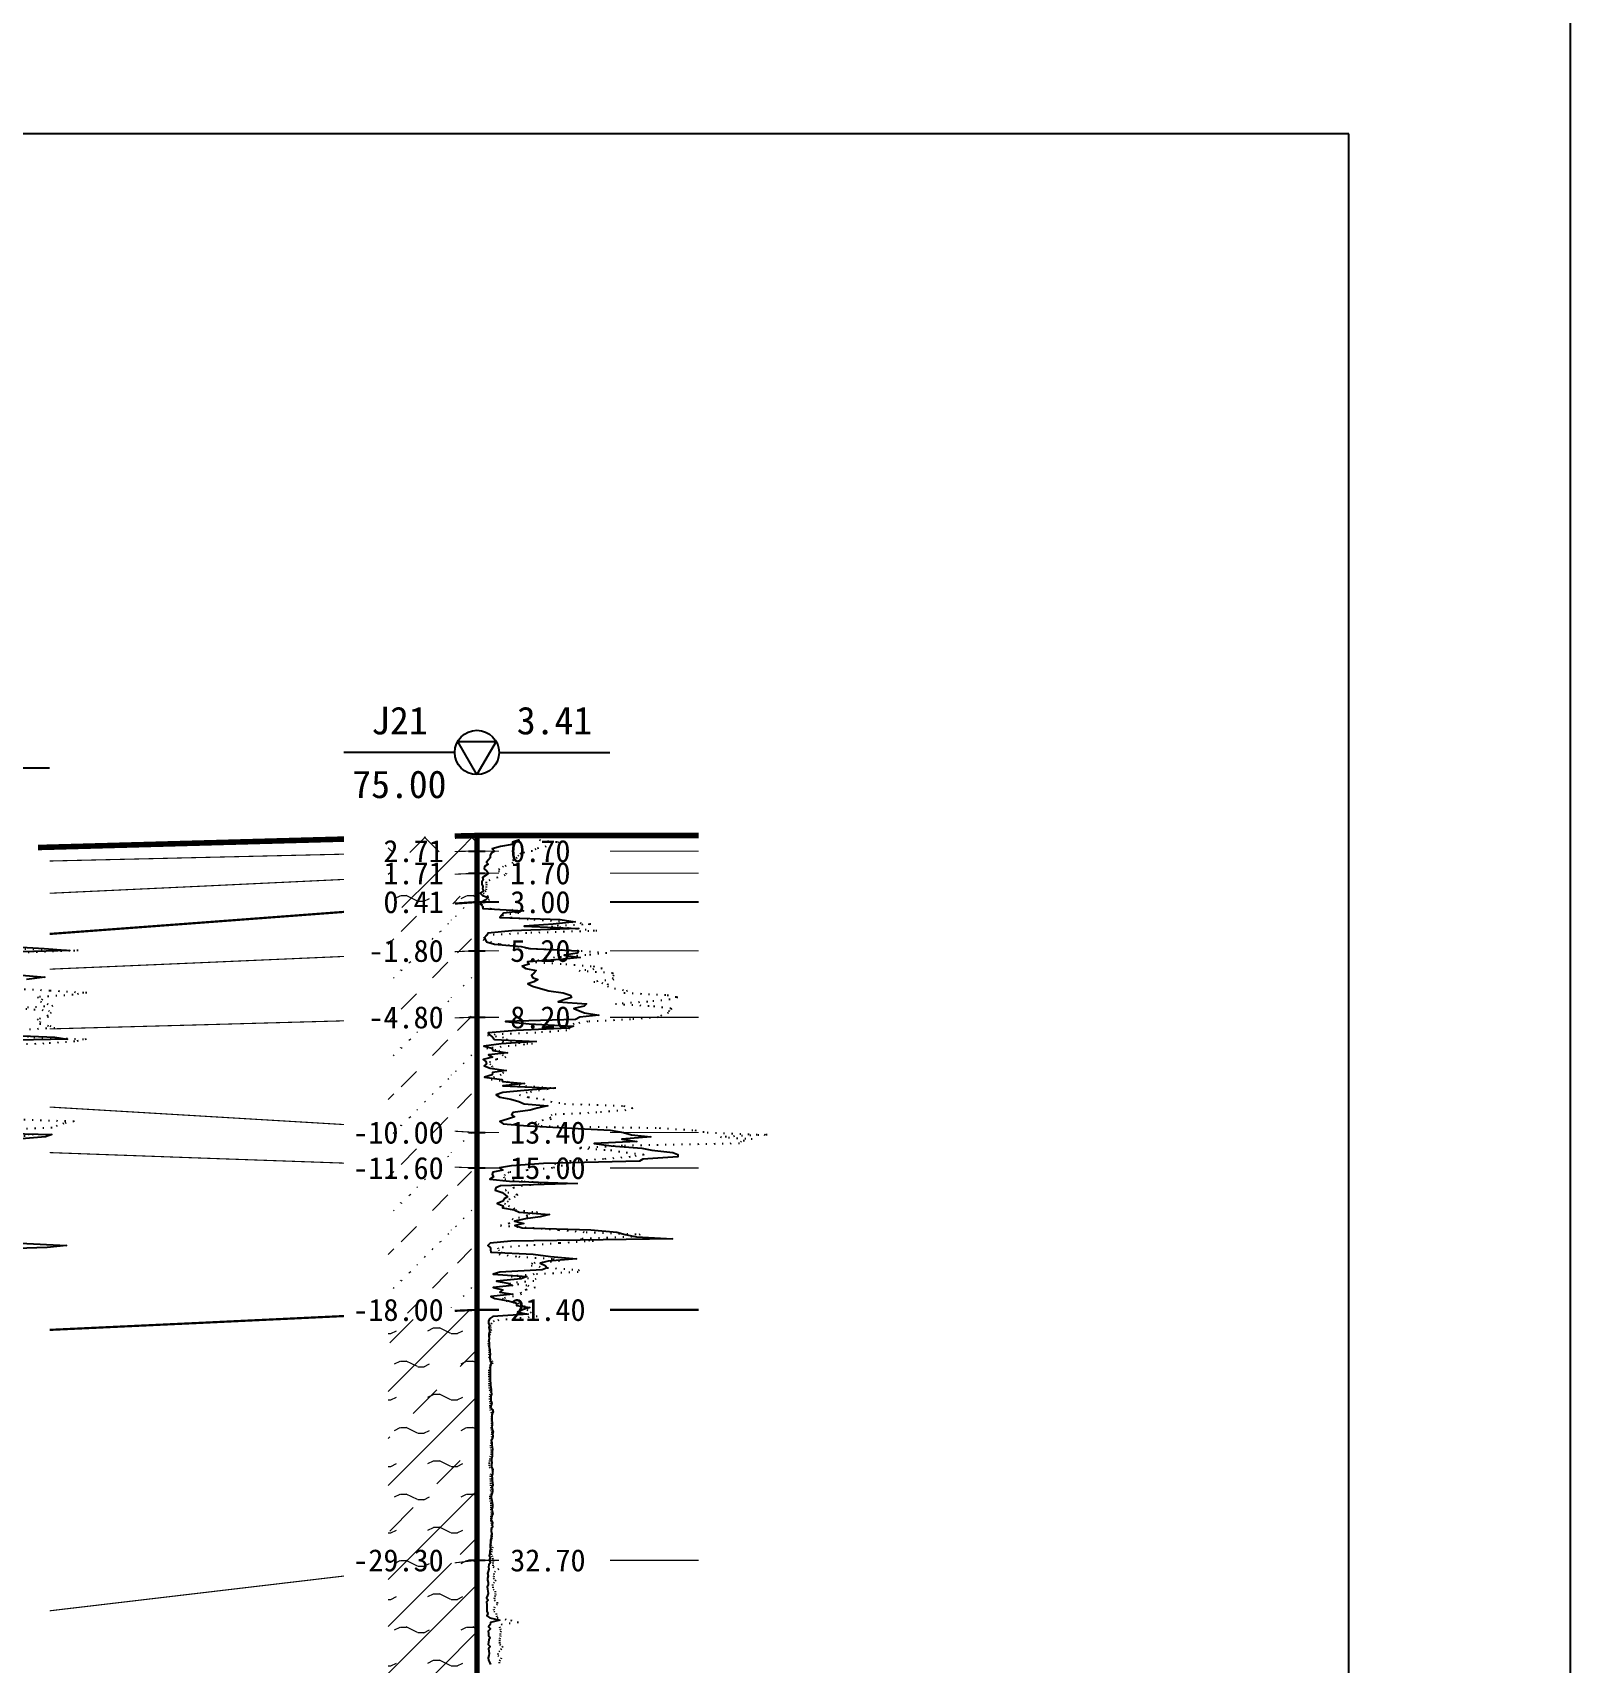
# Model space of a CAD drawing. Extents: x -37 to 3540, y -1485 to 297.
# Drawn here: x 2879.2 to 3018, y -1044 to -896.9 of the extents above; entities that cross this region are included whole.
import ezdxf
from ezdxf.enums import TextEntityAlignment as Align

# ---------------------------------------------------------------- set-up
doc = ezdxf.new("R2010")
doc.units = 0
doc.linetypes.add('DOT', pattern=[6.35, 0, -6.35])
doc.layers.get('0').update_dxf_attribs({"linetype": 'CONTINUOUS'})
for name, color, linetype in [('CURVE', 200, 'CONTINUOUS'), ('FRAME', 7, 'CONTINUOUS'), ('HOLE', 41, 'CONTINUOUS'), ('STRATUM', 241, 'CONTINUOUS')]:
    doc.layers.add(name, color=color, linetype=linetype)
doc.layers.add('HATCH', color=7, linetype='CONTINUOUS', lineweight=13)
doc.styles.add('ST', font='')
doc.styles.get('ST').set_extended_font_data('SimSun')
pattern_1 = [(45, (2352.4367, -1188), (-4.24264, 4.24264), [10, 0]), (45, (2353.4977, -1191.182), (-2.12132, 6.36396), [3, -3]), (26.565, (2353.5108, -1188.2536), (5.999823, 5.999812), [0.567, -12.849]), (0, (2352.944, -1188.2536), (0, 6), [0.567, -5.433]), (26.565, (2350.8554, -1188), (5.999823, 5.999812), [0.567, -12.849]), (0, (2351.3625, -1187.7464), (0, 6), [0.567, -5.433]), (153.435, (2352.9438, -1188.2536), (-5.999818, -5e-06), [1.134, -12.2826]), (26.565, (2356.5108, -1185.2536), (5.999823, 5.999812), [0.567, -12.849]), (0, (2355.944, -1185.2536), (0, 6), [0.567, -5.433]), (26.565, (2353.8554, -1185), (5.999823, 5.999812), [0.567, -12.849]), (0, (2354.3625, -1184.7464), (0, 6), [0.567, -5.433]), (153.435, (2355.9438, -1185.2536), (-5.999818, -5e-06), [1.134, -12.2826])]
pattern_2 = [(45, (2352.4367, -1188), (-7e-07, 6.999982), [1.971956, -7.927535]), (45, (2355.2495, -1185.171), (-7e-07, 6.999982), [1.99367, -7.90583]), (45, (2357.504, -1182.918), (-7e-07, 6.999982), [1.81361, -8.08588]), (26.56505, (2352.4367, -1184.5), (7, 7), [0.0965, -15.555976]), (36.8699, (2353.1367, -1183.8), (6.9999998, 7.0000002), [0.19775, -34.80225]), (315, (2355.9367, -1181.024), (6.999982, 1e-06), [0.03305, -9.86644]), (26.56505, (2355.9367, -1188), (7, 7), [0.14475, -15.50773]), (26.56505, (2356.6367, -1187.3), (7, 7), [0.10528, -15.547196]), (90, (2356.987, -1186.95), (-7, -5e-07), [0.02877, -6.97123]), (26.56505, (2357.3367, -1186.6), (7, 7), [0.09101, -31.21394]), (36.8699, (2358.0367, -1185.9), (6.9999998, 7.0000002), [0.11069, -34.88931]), (45, (2358.7367, -1185.2), (-2e-07, 6.999982), [0.10911, -9.79038]), (315, (2359.351, -1184.452), (6.999982, 1e-06), [0.03305, -9.86644]), (36.8699, (2353.8367, -1183.1), (7, 7), [0.10224, -34.89776]), (53.1301, (2354.5367, -1182.4), (13.9999998, 21), [0.134384, -34.865616]), (53.1301, (2355.2367, -1181.7), (13.9999998, 21), [0.126246, -34.873754])]

# ---------------------------------------------------------------- blocks, each defined once
blk = doc.blocks.new('H_cpt_hole')
for p, q in [((-1.73, 1), (1.73, 1)), ((0, -2), (-1.73, 1)), ((1.73, 1), (0, -2))]:
    blk.add_line(p, q)
blk.add_circle((0, 0), 2)

msp = doc.modelspace()

# ---------------------------------------------------------------- hatches: boundary and pattern name
at = {"layer": 'HATCH'}
h = msp.add_hatch(dxfattribs=at)
h.set_pattern_fill('STT', color=50, style=0)
h.set_pattern_definition([(45, (2352.4367, -1188), (-2.12132, 2.12132), [10, 0]), (135, (2352.4367, -1188), (-2.12132, -2.12132), [10, 0])])
h.paths.add_polyline_path([(2919.28, -969.32), (2911.28, -969.53), (2911.28, -970.9), (2919.28, -970.72)])
h.paths.add_polyline_path([(2910.08, -972.2), (2916.77, -972.2), (2916.77, -969.28), (2910.08, -969.28)], flags=9)
h = msp.add_hatch(dxfattribs=at)
h.set_pattern_fill('FZNT', color=32, style=0)
h.set_pattern_definition([(45, (2352.4367, -1188), (-4.24264, 4.24264), [10, 0]), (45, (2353.4977, -1191.182), (-2.12132, 6.36396), [3, -3])])
h.paths.add_polyline_path([(2919.28, -970.72), (2911.28, -970.9), (2911.28, -973.09), (2919.28, -972.72)])
h.paths.add_polyline_path([(2910.08, -974.2), (2916.77, -974.2), (2916.77, -971.28), (2910.08, -971.28)], flags=9)
h.paths.add_polyline_path([(2910.08, -972.2), (2916.77, -972.2), (2916.77, -969.28), (2910.08, -969.28)], flags=9)
h = msp.add_hatch(dxfattribs=at)
h.set_pattern_fill('YNFNT', color=251, style=0)
h.set_pattern_definition(pattern_1)
h.paths.add_polyline_path([(2919.28, -972.72), (2911.28, -973.09), (2911.28, -975.91), (2919.28, -975.32)])
h.paths.add_polyline_path([(2910.07, -976.8), (2916.77, -976.8), (2916.77, -973.87), (2910.07, -973.87)], flags=9)
h.paths.add_polyline_path([(2910.08, -974.2), (2916.77, -974.2), (2916.77, -971.28), (2910.08, -971.28)], flags=9)
h = msp.add_hatch(dxfattribs=at)
h.set_pattern_fill('SZFT', color=52, style=0)
h.set_pattern_definition(pattern_2)
h.paths.add_polyline_path([(2919.28, -975.32), (2911.28, -975.91), (2911.28, -980.06), (2919.28, -979.72)])
h.paths.add_polyline_path([(2908.64, -981.2), (2916.77, -981.2), (2916.77, -978.27), (2908.64, -978.27)], flags=9)
h.paths.add_polyline_path([(2910.07, -976.8), (2916.77, -976.8), (2916.77, -973.87), (2910.07, -973.87)], flags=9)
h = msp.add_hatch(dxfattribs=at)
h.set_pattern_fill('SZFT', color=52, style=0)
h.set_pattern_definition(pattern_2)
h.paths.add_polyline_path([(2919.28, -979.72), (2911.28, -980.06), (2911.28, -985.93), (2919.28, -985.72)])
h.paths.add_polyline_path([(2908.64, -987.2), (2916.77, -987.2), (2916.77, -984.27), (2908.64, -984.27)], flags=9)
h.paths.add_polyline_path([(2908.64, -981.2), (2916.77, -981.2), (2916.77, -978.27), (2908.64, -978.27)], flags=9)
h = msp.add_hatch(dxfattribs=at)
h.set_pattern_fill('SZFT', color=52, style=0)
h.set_pattern_definition(pattern_2)
h.paths.add_polyline_path([(2919.28, -985.72), (2911.28, -985.93), (2911.28, -995.64), (2919.28, -996.12)])
h.paths.add_polyline_path([(2907.21, -997.6), (2916.77, -997.6), (2916.77, -994.67), (2907.21, -994.67)], flags=9)
h.paths.add_polyline_path([(2908.64, -987.2), (2916.77, -987.2), (2916.77, -984.27), (2908.64, -984.27)], flags=9)
h = msp.add_hatch(dxfattribs=at)
h.set_pattern_fill('SZFT', color=52, style=0)
h.set_pattern_definition(pattern_2)
h.paths.add_polyline_path([(2919.28, -996.12), (2911.28, -995.64), (2911.28, -999.03), (2919.28, -999.32)])
h.paths.add_polyline_path([(2907.21, -1000.8), (2916.77, -1000.8), (2916.77, -997.87), (2907.21, -997.87)], flags=9)
h.paths.add_polyline_path([(2907.21, -997.6), (2916.77, -997.6), (2916.77, -994.67), (2907.21, -994.67)], flags=9)
h = msp.add_hatch(dxfattribs=at)
h.set_pattern_fill('SZFT', color=52, style=0)
h.set_pattern_definition(pattern_2)
h.paths.add_polyline_path([(2919.28, -999.32), (2911.28, -999.03), (2911.28, -1012.49), (2919.28, -1012.12)])
h.paths.add_polyline_path([(2907.21, -1013.6), (2916.77, -1013.6), (2916.77, -1010.67), (2907.21, -1010.67)], flags=9)
h.paths.add_polyline_path([(2907.21, -1000.8), (2916.77, -1000.8), (2916.77, -997.87), (2907.21, -997.87)], flags=9)
h = msp.add_hatch(dxfattribs=at)
h.set_pattern_fill('YNFNT', color=251, style=0)
h.set_pattern_definition(pattern_1)
h.paths.add_polyline_path([(2919.28, -1012.12), (2911.28, -1012.49), (2911.28, -1035.66), (2919.28, -1034.72)])
h.paths.add_polyline_path([(2907.21, -1036.2), (2916.77, -1036.2), (2916.77, -1033.27), (2907.21, -1033.27)], flags=9)
h.paths.add_polyline_path([(2907.21, -1013.6), (2916.77, -1013.6), (2916.77, -1010.67), (2907.21, -1010.67)], flags=9)
h = msp.add_hatch(dxfattribs=at)
h.set_pattern_fill('YNNT', color=251, style=0)
h.set_pattern_definition([(45, (2352.4367, -1188), (-2.12132, 2.12132), [10, 0]), (26.565, (2353.5108, -1188.2536), (5.999823, 5.999812), [0.567, -12.849]), (0, (2352.944, -1188.2536), (0, 6), [0.567, -5.433]), (26.565, (2350.8554, -1188), (5.999823, 5.999812), [0.567, -12.849]), (0, (2351.3625, -1187.7464), (0, 6), [0.567, -5.433]), (153.435, (2352.9438, -1188.2536), (-5.999818, -5e-06), [1.134, -12.2826]), (26.565, (2356.5108, -1185.2536), (5.999823, 5.999812), [0.567, -12.849]), (0, (2355.944, -1185.2536), (0, 6), [0.567, -5.433]), (26.565, (2353.8554, -1185), (5.999823, 5.999812), [0.567, -12.849]), (0, (2354.3625, -1184.7464), (0, 6), [0.567, -5.433]), (153.435, (2355.9438, -1185.2536), (-5.999818, -5e-06), [1.134, -12.2826])])
h.paths.add_polyline_path([(2919.28, -1034.72), (2911.28, -1035.66), (2911.28, -1048.15), (2919.28, -1048.32)])
h.paths.add_polyline_path([(2907.21, -1049.8), (2916.77, -1049.8), (2916.77, -1046.87), (2907.21, -1046.87)], flags=9)
h.paths.add_polyline_path([(2907.21, -1036.2), (2916.77, -1036.2), (2916.77, -1033.27), (2907.21, -1033.27)], flags=9)

# ---------------------------------------------------------------- linework, layer by layer
at = {"layer": 'CURVE', "color": 30, "linetype": 'Continuous'}
for points in [[(2923.11, -969.72), (2922.48, -969.92), (2922.45, -970.12), (2921.4, -970.32), (2920.64, -970.52), (2920.86, -970.72), (2920.56, -970.92), (2920.47, -971.11), (2920.47, -971.32), (2920.31, -971.52), (2920.14, -971.72), (2920.29, -971.91), (2919.95, -972.11), (2919.94, -972.32), (2920.17, -972.52), (2920.33, -972.72), (2920.11, -972.91), (2919.79, -973.11), (2919.83, -973.32), (2919.72, -973.51), (2919.71, -973.72), (2919.8, -973.91), (2919.78, -974.12), (2919.88, -974.32), (2919.58, -974.51), (2919.79, -974.72), (2920.3, -974.91), (2920.09, -975.12), (2919.68, -975.32), (2919.61, -975.51), (2919.82, -975.72), (2919.82, -975.91), (2923.49, -976.12), (2921.68, -976.32), (2921.53, -976.51), (2921.35, -976.72), (2926.78, -976.91), (2928.13, -977.12), (2926.17, -977.32), (2923.54, -977.51), (2928.46, -977.71), (2922.42, -977.92), (2920.27, -978.12), (2920.17, -978.32), (2919.96, -978.51), (2920.02, -978.71), (2920.15, -978.92), (2920.85, -979.12), (2923.26, -979.32), (2924.09, -979.51), (2928.44, -979.72), (2928.33, -979.92), (2927.14, -980.12), (2928.58, -980.32), (2926.79, -980.51), (2923.84, -980.71), (2924, -980.92), (2923.37, -981.12), (2923.69, -981.32), (2924.62, -981.51), (2924.43, -981.71), (2924.2, -981.92), (2924.3, -982.12), (2924.78, -982.32), (2924.4, -982.51), (2923.88, -982.71), (2924.3, -982.92), (2925, -983.12), (2925.77, -983.32), (2927.07, -983.51), (2927.7, -983.71), (2927.8, -983.92), (2927.21, -984.12), (2926.61, -984.32), (2929.18, -984.51), (2928.95, -984.71), (2928.02, -984.92), (2928.44, -985.12), (2929, -985.32), (2930.28, -985.52), (2928.57, -985.72), (2928.17, -985.92), (2921.85, -986.11), (2923.98, -986.32), (2928, -986.52), (2927.53, -986.71), (2922.82, -986.92), (2920.28, -987.11), (2920.48, -987.32), (2920.68, -987.52), (2920.85, -987.71), (2924.62, -987.92), (2921.48, -988.11), (2919.9, -988.32), (2920.62, -988.52), (2920.7, -988.71), (2922.03, -988.92), (2920.33, -989.11), (2920.67, -989.32), (2919.85, -989.52), (2920.09, -989.71), (2920.14, -989.92), (2919.94, -990.11), (2920.46, -990.32), (2921.92, -990.52), (2920.69, -990.71), (2920.65, -990.92), (2919.95, -991.11), (2921.52, -991.32), (2921.59, -991.52), (2923.57, -991.71), (2921.62, -991.92), (2926.22, -992.11), (2923.54, -992.32), (2921.61, -992.52), (2921.01, -992.71), (2921.35, -992.92), (2922.34, -993.11), (2923.06, -993.32), (2923.53, -993.52), (2925.67, -993.71), (2924.7, -993.92), (2924.07, -994.11), (2922.52, -994.32), (2922.39, -994.52), (2922.67, -994.71), (2922.03, -994.92), (2921.33, -995.11), (2921.64, -995.32), (2923.84, -995.52), (2927.28, -995.71), (2931.29, -995.92), (2932.5, -996.12), (2933.24, -996.32), (2934.96, -996.52), (2932.35, -996.71), (2933.71, -996.92), (2929.85, -997.11), (2931.4, -997.32), (2934.17, -997.52), (2935.06, -997.71), (2936.96, -997.92), (2937.42, -998.11), (2937.41, -998.32), (2934.26, -998.52), (2933.94, -998.71), (2925.29, -998.92), (2922.39, -999.11), (2921.3, -999.32), (2921.61, -999.52), (2920.71, -999.71), (2920.65, -999.92), (2920.77, -1000.11), (2920.43, -1000.32), (2922.22, -1000.52), (2928.31, -1000.71), (2921.4, -1000.92), (2920.97, -1001.11), (2920.91, -1001.32), (2921.57, -1001.52), (2921.81, -1001.72), (2922.03, -1001.91), (2921.74, -1002.11), (2921.63, -1002.32), (2921.1, -1002.52), (2921.66, -1002.72), (2921.58, -1002.91), (2922.64, -1003.11), (2923.08, -1003.32), (2925.83, -1003.52), (2924.97, -1003.72), (2923.65, -1003.91), (2922.67, -1004.11), (2923.52, -1004.32), (2922.71, -1004.52), (2923.37, -1004.72), (2929.55, -1004.91), (2931.91, -1005.11), (2932.66, -1005.32), (2933.69, -1005.52), (2936.94, -1005.72), (2922.35, -1005.91), (2920.48, -1006.11), (2920.26, -1006.32), (2920.5, -1006.52), (2920.49, -1006.72), (2920.54, -1006.91), (2924.35, -1007.11), (2925.91, -1007.32), (2928.26, -1007.52), (2925.71, -1007.72), (2924.99, -1007.91), (2925.43, -1008.11), (2925.61, -1008.32), (2925.16, -1008.52), (2921.35, -1008.72), (2920.73, -1008.91), (2923.79, -1009.11), (2923.27, -1009.32), (2921.05, -1009.52), (2922.08, -1009.72), (2922.48, -1009.91), (2920.74, -1010.11), (2921.62, -1010.32), (2921.33, -1010.52), (2922.52, -1010.72), (2920.54, -1010.91), (2920.89, -1011.11), (2922.12, -1011.32), (2922.86, -1011.52), (2922.85, -1011.72), (2924.06, -1011.91), (2923.4, -1012.12), (2922.94, -1012.32), (2923.89, -1012.52), (2920.71, -1012.72), (2920.43, -1012.91), (2920.33, -1013.11), (2920.33, -1013.32), (2920.41, -1013.52), (2920.34, -1013.72), (2920.41, -1013.91), (2920.4, -1014.11), (2920.36, -1014.32), (2920.36, -1014.52), (2920.37, -1014.72), (2920.36, -1014.91), (2920.37, -1015.11), (2920.39, -1015.32), (2920.39, -1015.52), (2920.45, -1015.72), (2920.43, -1015.91), (2920.46, -1016.11), (2920.45, -1016.32), (2920.43, -1016.52), (2920.47, -1016.72), (2920.59, -1016.91), (2920.47, -1017.11), (2920.46, -1017.32), (2920.48, -1017.52), (2920.46, -1017.72), (2920.46, -1017.91), (2920.46, -1018.11), (2920.48, -1018.32), (2920.48, -1018.52), (2920.5, -1018.72), (2920.49, -1018.91), (2920.52, -1019.11), (2920.55, -1019.32), (2920.56, -1019.52), (2920.59, -1019.72), (2920.53, -1019.91), (2920.54, -1020.11), (2920.52, -1020.32), (2920.62, -1020.52), (2920.56, -1020.72), (2920.5, -1020.91), (2920.68, -1021.11), (2920.74, -1021.32), (2920.62, -1021.52), (2920.61, -1021.72), (2920.62, -1021.91), (2920.62, -1022.11), (2920.64, -1022.32), (2920.65, -1022.52), (2920.63, -1022.72), (2920.64, -1022.91), (2920.74, -1023.11), (2920.68, -1023.32), (2920.7, -1023.52), (2920.69, -1023.72), (2920.57, -1023.91), (2920.61, -1024.11), (2920.63, -1024.32), (2920.64, -1024.52), (2920.69, -1024.72), (2920.65, -1024.91), (2920.65, -1025.11), (2920.65, -1025.32), (2920.59, -1025.52), (2920.59, -1025.72), (2920.62, -1025.91), (2920.6, -1026.11), (2920.59, -1026.32), (2920.71, -1026.52), (2920.68, -1026.72), (2920.68, -1026.91), (2920.63, -1027.11), (2920.65, -1027.32), (2920.65, -1027.52), (2920.68, -1027.72), (2920.7, -1027.91), (2920.62, -1028.11), (2920.69, -1028.32), (2920.69, -1028.52), (2920.61, -1028.72), (2920.57, -1028.91), (2920.57, -1029.11), (2920.63, -1029.32), (2920.66, -1029.52), (2920.68, -1029.72), (2920.68, -1029.91), (2920.62, -1030.11), (2920.66, -1030.32), (2920.7, -1030.52), (2920.62, -1030.72), (2920.59, -1030.91), (2920.56, -1031.11), (2920.69, -1031.32), (2920.66, -1031.52), (2920.68, -1031.72), (2920.57, -1031.91), (2920.57, -1032.11), (2920.61, -1032.32), (2920.57, -1032.52), (2920.57, -1032.72), (2920.5, -1032.91), (2920.51, -1033.11), (2920.48, -1033.32), (2920.46, -1033.51), (2920.49, -1033.72), (2920.45, -1033.91), (2920.43, -1034.12), (2920.37, -1034.32), (2920.46, -1034.51), (2920.38, -1034.72), (2920.49, -1034.91), (2920.34, -1035.12), (2920.31, -1035.32), (2920.34, -1035.51), (2920.28, -1035.72), (2920.24, -1035.91), (2920.28, -1036.12), (2920.23, -1036.32), (2920.23, -1036.51), (2920.3, -1036.72), (2920.28, -1036.91), (2920.19, -1037.12), (2920.23, -1037.32), (2920.25, -1037.51), (2920.28, -1037.72), (2920.23, -1037.91), (2920.15, -1038.12), (2920.29, -1038.32), (2920.13, -1038.51), (2920.18, -1038.72), (2920.17, -1038.91), (2920.18, -1039.12), (2920.18, -1039.32), (2920.26, -1039.51), (2920.18, -1039.72), (2920.43, -1039.91), (2921.35, -1040.12), (2920.51, -1040.32), (2920.46, -1040.51), (2920.32, -1040.72), (2920.51, -1040.91), (2920.3, -1041.12), (2920.33, -1041.32), (2920.32, -1041.51), (2920.46, -1041.72), (2920.36, -1041.91), (2920.33, -1042.12), (2920.29, -1042.32), (2920.46, -1042.51), (2920.33, -1042.72), (2920.36, -1042.91), (2920.38, -1043.12), (2920.34, -1043.32), (2920.29, -1043.51), (2920.32, -1043.72), (2920.41, -1043.91), (2920.49, -1044.12)], [(2876.63, -979.3), (2880.22, -979.5), (2882.53, -979.7), (2875.02, -979.9)], [(2877.84, -981.9), (2880.29, -982.1), (2878.62, -982.3)], [(2876, -987.3), (2881.18, -987.5), (2882.34, -987.7), (2871.55, -987.9)], [(2872.23, -996.1), (2880.91, -996.3), (2880.35, -996.5), (2878.18, -996.7)], [(2878.07, -1006.1), (2882.24, -1006.3), (2880.5, -1006.5), (2874.02, -1006.7)]]:
    msp.add_lwpolyline(points, dxfattribs=at)
at = {"layer": 'CURVE', "color": 100, "linetype": 'DOT', "ltscale": 0.1}
for points in [[(2924.92, -969.72), (2926.65, -969.92), (2926.08, -970.12), (2925.54, -970.32), (2924.59, -970.52), (2924.28, -970.72), (2923.23, -970.92), (2923.03, -971.11), (2922.9, -971.32), (2922.57, -971.52), (2922.42, -971.72), (2922.65, -971.91), (2921.66, -972.11), (2921.3, -972.32), (2921.21, -972.52), (2921.91, -972.72), (2921.84, -972.91), (2921.15, -973.11), (2920.44, -973.32), (2920.1, -973.51), (2920.13, -973.72), (2920.11, -973.91), (2920.11, -974.12), (2920.08, -974.32), (2919.84, -974.51), (2920.26, -974.72), (2920.23, -974.91), (2920.4, -975.12), (2919.93, -975.32), (2919.69, -975.51), (2919.73, -975.72), (2920.48, -975.91), (2922.79, -976.12), (2923.07, -976.32), (2921.59, -976.51), (2922.35, -976.72), (2924.44, -976.91), (2927.87, -977.12), (2929.56, -977.32), (2925.99, -977.51), (2928.32, -977.71), (2930.11, -977.92), (2923.77, -978.12), (2920.13, -978.32), (2919.94, -978.51), (2919.85, -978.71), (2920.49, -978.92), (2921.37, -979.12), (2922.96, -979.32), (2923.92, -979.51), (2928.69, -979.72), (2931.01, -979.92), (2929.11, -980.12), (2926.28, -980.32), (2925.6, -980.51), (2923.84, -980.71), (2927.3, -980.92), (2929.78, -981.12), (2930.57, -981.32), (2928.49, -981.51), (2931.51, -981.71), (2931.62, -981.92), (2931.47, -982.12), (2931.64, -982.32), (2929.82, -982.51), (2931.08, -982.71), (2931.05, -982.92), (2931.69, -983.12), (2932.86, -983.32), (2932.55, -983.51), (2936.46, -983.71), (2937.42, -983.92), (2936.7, -984.12), (2934.69, -984.32), (2931.78, -984.51), (2935.22, -984.71), (2936.86, -984.92), (2936.63, -985.12), (2936.56, -985.32), (2935.92, -985.52), (2935.65, -985.72), (2933.15, -985.92), (2929.3, -986.11), (2928.05, -986.32), (2927.27, -986.52), (2927.62, -986.71), (2927.4, -986.92), (2924.59, -987.11), (2920.23, -987.32), (2921.59, -987.52), (2922.04, -987.71), (2921.57, -987.92), (2924.29, -988.11), (2922.2, -988.32), (2920.17, -988.52), (2921.24, -988.71), (2921.6, -988.92), (2921.55, -989.11), (2921.89, -989.32), (2921.03, -989.52), (2920.43, -989.71), (2920.45, -989.92), (2920.62, -990.11), (2920.68, -990.32), (2921.22, -990.52), (2921.68, -990.71), (2921.46, -990.92), (2920.85, -991.11), (2920.56, -991.32), (2922, -991.52), (2922.35, -991.71), (2923.66, -991.92), (2926.39, -992.11), (2924.92, -992.32), (2923.82, -992.52), (2923.11, -992.71), (2923.91, -992.92), (2925.24, -993.11), (2925.93, -993.32), (2927.17, -993.52), (2932.52, -993.71), (2933.36, -993.92), (2932.73, -994.11), (2930.11, -994.32), (2926.04, -994.52), (2925.87, -994.71), (2925.97, -994.92), (2924.56, -995.11), (2924.79, -995.32), (2925.06, -995.52), (2935.73, -995.71), (2938.95, -995.92), (2940.06, -996.12), (2945.46, -996.32), (2941.25, -996.52), (2944.13, -996.71), (2943.11, -996.92), (2942.97, -997.11), (2932.4, -997.32), (2928.54, -997.52), (2931.34, -997.71), (2932.76, -997.92), (2934.37, -998.11), (2933.1, -998.32), (2930.71, -998.52), (2927.73, -998.71), (2926.29, -998.92), (2926.99, -999.11), (2926.09, -999.32), (2923.8, -999.52), (2922.16, -999.71), (2921.8, -999.92), (2921.7, -1000.11), (2921.8, -1000.32), (2923.51, -1000.52), (2926.33, -1000.71), (2923.37, -1000.92), (2922.62, -1001.11), (2921.85, -1001.32), (2922.07, -1001.52), (2922.96, -1001.72), (2922.72, -1001.91), (2922.26, -1002.11), (2922.09, -1002.32), (2921.76, -1002.52), (2922.13, -1002.72), (2922.62, -1002.91), (2922.76, -1003.11), (2924.75, -1003.32), (2923.76, -1003.52), (2923.86, -1003.72), (2922.46, -1003.91), (2922.96, -1004.11), (2922.2, -1004.32), (2921.4, -1004.52), (2924.34, -1004.72), (2926.67, -1004.91), (2929.13, -1005.11), (2934.01, -1005.32), (2933.28, -1005.52), (2928.63, -1005.72), (2929.79, -1005.91), (2926.72, -1006.11), (2923.86, -1006.32), (2921.16, -1006.52), (2921.21, -1006.72), (2921.57, -1006.91), (2921.28, -1007.11), (2923.05, -1007.32), (2926.16, -1007.52), (2926.73, -1007.72), (2924.3, -1007.91), (2924.17, -1008.11), (2925.64, -1008.32), (2928.5, -1008.52), (2928.41, -1008.72), (2924.45, -1008.91), (2922.37, -1009.11), (2924.59, -1009.32), (2924.41, -1009.52), (2922.22, -1009.72), (2923.88, -1009.91), (2924.52, -1010.11), (2923.73, -1010.32), (2923.21, -1010.52), (2923.3, -1010.72), (2922.58, -1010.91), (2921.55, -1011.11), (2921.95, -1011.32), (2922.98, -1011.52), (2923.57, -1011.72), (2923.53, -1011.91), (2923.78, -1012.12), (2924.08, -1012.32), (2924.34, -1012.52), (2924.72, -1012.72), (2922.73, -1012.91), (2920.82, -1013.11), (2920.62, -1013.32), (2920.46, -1013.52), (2920.46, -1013.72), (2920.59, -1013.91), (2920.48, -1014.11), (2920.47, -1014.32), (2920.35, -1014.52), (2920.39, -1014.72), (2920.32, -1014.91), (2920.3, -1015.11), (2920.32, -1015.32), (2920.37, -1015.52), (2920.39, -1015.72), (2920.39, -1015.91), (2920.37, -1016.11), (2920.36, -1016.32), (2920.48, -1016.52), (2920.61, -1016.72), (2920.7, -1016.91), (2920.55, -1017.11), (2920.46, -1017.32), (2920.36, -1017.52), (2920.35, -1017.72), (2920.35, -1017.91), (2920.34, -1018.11), (2920.36, -1018.32), (2920.39, -1018.52), (2920.36, -1018.72), (2920.38, -1018.91), (2920.39, -1019.11), (2920.41, -1019.32), (2920.55, -1019.52), (2920.47, -1019.72), (2920.44, -1019.91), (2920.4, -1020.11), (2920.43, -1020.32), (2920.49, -1020.52), (2920.44, -1020.72), (2920.46, -1020.91), (2920.46, -1021.11), (2920.57, -1021.32), (2920.64, -1021.52), (2920.59, -1021.72), (2920.58, -1021.91), (2920.59, -1022.11), (2920.58, -1022.32), (2920.62, -1022.52), (2920.56, -1022.72), (2920.58, -1022.91), (2920.62, -1023.11), (2920.62, -1023.32), (2920.59, -1023.52), (2920.64, -1023.72), (2920.6, -1023.91), (2920.56, -1024.11), (2920.5, -1024.32), (2920.5, -1024.52), (2920.55, -1024.72), (2920.58, -1024.91), (2920.56, -1025.11), (2920.51, -1025.32), (2920.45, -1025.52), (2920.42, -1025.72), (2920.39, -1025.91), (2920.38, -1026.11), (2920.39, -1026.32), (2920.61, -1026.52), (2920.75, -1026.72), (2920.52, -1026.91), (2920.49, -1027.11), (2920.48, -1027.32), (2920.51, -1027.52), (2920.5, -1027.72), (2920.5, -1027.91), (2920.53, -1028.11), (2920.51, -1028.32), (2920.59, -1028.52), (2920.54, -1028.72), (2920.44, -1028.91), (2920.45, -1029.11), (2920.46, -1029.32), (2920.53, -1029.52), (2920.53, -1029.72), (2920.54, -1029.91), (2920.54, -1030.11), (2920.55, -1030.32), (2920.61, -1030.52), (2920.54, -1030.72), (2920.53, -1030.91), (2920.52, -1031.11), (2920.55, -1031.32), (2920.62, -1031.52), (2920.59, -1031.72), (2920.58, -1031.91), (2920.56, -1032.11), (2920.62, -1032.32), (2920.62, -1032.52), (2920.62, -1032.72), (2920.55, -1032.91), (2920.52, -1033.11), (2920.52, -1033.32), (2920.68, -1033.51), (2920.62, -1033.72), (2920.58, -1033.91), (2920.54, -1034.12), (2920.62, -1034.32), (2920.68, -1034.51), (2920.75, -1034.72), (2920.72, -1034.91), (2920.7, -1035.12), (2920.73, -1035.32), (2921.26, -1035.51), (2920.92, -1035.72), (2920.81, -1035.91), (2920.79, -1036.12), (2920.75, -1036.32), (2920.98, -1036.51), (2920.83, -1036.72), (2920.67, -1036.91), (2920.71, -1037.12), (2920.74, -1037.32), (2920.92, -1037.51), (2920.94, -1037.72), (2920.92, -1037.91), (2920.86, -1038.12), (2920.83, -1038.32), (2921.11, -1038.51), (2921.11, -1038.72), (2920.86, -1038.91), (2920.78, -1039.12), (2920.8, -1039.32), (2921.02, -1039.51), (2921.03, -1039.72), (2921.09, -1039.91), (2922.32, -1040.12), (2923.02, -1040.32), (2921.54, -1040.51), (2921.3, -1040.72), (2921.36, -1040.91), (2921.45, -1041.12), (2921.36, -1041.32), (2921.41, -1041.51), (2921.34, -1041.72), (2921.31, -1041.91), (2921.31, -1042.12), (2921.32, -1042.32), (2921.61, -1042.51), (2921.5, -1042.72), (2921.31, -1042.91), (2921.15, -1043.12), (2921.15, -1043.32), (2921.48, -1043.51), (2921.37, -1043.72), (2921.28, -1043.91), (2921.27, -1044.12)], [(2877, -979.5), (2883.28, -979.7), (2878.12, -979.9)], [(2876.96, -983.1), (2880.76, -983.3), (2884.06, -983.5), (2882.83, -983.7), (2879.62, -983.9), (2880.08, -984.1), (2879.89, -984.3), (2880.5, -984.5), (2881.01, -984.7), (2877.83, -984.9), (2880.6, -985.1), (2880.85, -985.3), (2880.5, -985.5), (2880.62, -985.7), (2879.59, -985.9), (2879.85, -986.1), (2879.81, -986.3), (2880.73, -986.5), (2881.19, -986.7), (2877.19, -986.9)], [(2876.51, -987.3), (2879.28, -987.5), (2884, -987.7), (2882.98, -987.9), (2880.19, -988.1), (2874.82, -988.3)], [(2876.93, -994.9), (2882.92, -995.1), (2881.99, -995.3), (2881.41, -995.5), (2880.93, -995.7), (2875.65, -995.9)], [(2875.83, -996.1), (2879.22, -996.3), (2878.17, -996.5)]]:
    msp.add_lwpolyline(points, dxfattribs=at)
at = {"layer": 'FRAME', "color": 245, "linetype": 'Continuous'}
msp.add_line((3017.96, -1188), (3017.96, -891), dxfattribs=at)
at = {"layer": 'FRAME', "linetype": 'Continuous'}
for p, q in [((2997.96, -906), (2160.07, -906)), ((2997.96, -1173), (2997.96, -906))]:
    msp.add_line(p, q, dxfattribs=at)
at = {"layer": 'HOLE', "linetype": 'Continuous'}
for points in [[(2917.28, -961.82), (2907.28, -961.82)], [(2921.28, -961.82), (2931.28, -961.82)], [(2870.71, -963.2), (2880.71, -963.2)], [(2918.53, -970.72), (2920.03, -970.72)], [(2918.53, -972.72), (2920.03, -972.72)], [(2918.53, -975.32), (2920.03, -975.32)], [(2918.53, -979.72), (2920.03, -979.72)], [(2918.53, -985.72), (2920.03, -985.72)], [(2918.53, -996.12), (2920.03, -996.12)], [(2918.53, -999.32), (2920.03, -999.32)], [(2918.53, -1012.12), (2920.03, -1012.12)], [(2918.53, -1034.72), (2920.03, -1034.72)]]:
    msp.add_lwpolyline(points, dxfattribs=at)
at = {"layer": 'HOLE', "linetype": 'Continuous', "const_width": 0.5}
msp.add_lwpolyline([(2919.28, -969.32), (2919.28, -1118.02)], dxfattribs=at)
at = {"layer": 'STRATUM', "linetype": 'Continuous'}
for points, const_width in [([(2879.66, -970.4), (2907.28, -969.64)], 0.5), ([(2917.28, -969.37), (2919.28, -969.32), (2939.28, -969.32)], 0.5), ([(2880.71, -971.62), (2894, -971.31), (2907.28, -971)], 0.1), ([(2917.28, -970.76), (2919.28, -970.72), (2921.28, -970.72)], 0.1), ([(2931.28, -970.72), (2939.28, -970.72)], 0.1), ([(2917.28, -972.81), (2919.28, -972.72), (2921.28, -972.72)], 0.1), ([(2931.28, -972.72), (2939.28, -972.72)], 0.1), ([(2880.71, -974.53), (2894, -973.91), (2907.28, -973.28)], 0.1), ([(2917.28, -975.46), (2919.28, -975.32), (2921.28, -975.32)], 0.2), ([(2931.28, -975.32), (2939.28, -975.32)], 0.2), ([(2880.71, -978.2), (2894, -977.21), (2907.28, -976.21)], 0.2), ([(2917.28, -979.8), (2919.28, -979.72), (2921.28, -979.72)], 0.1), ([(2931.28, -979.72), (2939.28, -979.72)], 0.1), ([(2880.71, -981.38), (2894, -980.81), (2907.28, -980.23)], 0.1), ([(2917.28, -985.77), (2919.28, -985.72), (2921.28, -985.72)], 0.1), ([(2931.28, -985.72), (2939.28, -985.72)], 0.1), ([(2880.71, -986.77), (2894, -986.41), (2907.28, -986.04)], 0.1), ([(2880.71, -993.82), (2894, -994.61), (2907.28, -995.4)], 0.1), ([(2917.28, -996), (2919.28, -996.12), (2921.28, -996.12)], 0.1), ([(2931.28, -996.12), (2939.28, -996.12)], 0.1), ([(2880.71, -997.93), (2894, -998.41), (2907.28, -998.88)], 0.1), ([(2917.28, -999.24), (2919.28, -999.32), (2921.28, -999.32)], 0.1), ([(2931.28, -999.32), (2939.28, -999.32)], 0.1), ([(2917.28, -1012.21), (2919.28, -1012.12), (2921.28, -1012.12)], 0.2), ([(2931.28, -1012.12), (2939.28, -1012.12)], 0.2), ([(2880.71, -1013.93), (2894, -1013.31), (2907.28, -1012.68)], 0.2), ([(2917.28, -1034.95), (2919.28, -1034.72), (2921.28, -1034.72)], 0.1), ([(2931.28, -1034.72), (2939.28, -1034.72)], 0.1), ([(2880.71, -1039.28), (2894, -1037.71), (2907.28, -1036.14)], 0.1)]:
    msp.add_lwpolyline(points, dxfattribs=dict(at, const_width=const_width))

# ---------------------------------------------------------------- block references
at = {"layer": 'HOLE'}
msp.add_blockref('H_cpt_hole', (2919.28, -961.82), dxfattribs=at)

# ---------------------------------------------------------------- texts
at = {"layer": 'HOLE', "style": 'ST'}
for s, p in [('J21', (2912.28, -958.94)), ('3.41', (2926.28, -958.94)), ('75.00', (2912.28, -964.69))]:
    msp.add_text(s, height=2.5, dxfattribs=at).set_placement(p, align=Align.MIDDLE_CENTER)
for s, p in [('2.71', (2916.28, -970.72)), ('1.71', (2916.28, -972.72)), ('0.41', (2916.28, -975.32)), ('-1.80', (2916.28, -979.72)), ('-4.80', (2916.28, -985.72)), ('-10.00', (2916.28, -996.12)), ('-11.60', (2916.28, -999.32)), ('-18.00', (2916.28, -1012.12)), ('-29.30', (2916.28, -1034.72))]:
    msp.add_text(s, height=2, dxfattribs=at).set_placement(p, align=Align.MIDDLE_RIGHT)
for s, p in [('0.70', (2922.28, -970.72)), ('1.70', (2922.28, -972.72)), ('3.00', (2922.28, -975.32)), ('5.20', (2922.28, -979.72)), ('8.20', (2922.28, -985.72)), ('13.40', (2922.28, -996.12)), ('15.00', (2922.28, -999.32)), ('21.40', (2922.28, -1012.12)), ('32.70', (2922.28, -1034.72))]:
    msp.add_text(s, height=2, dxfattribs=at).set_placement(p, align=Align.MIDDLE_LEFT)

doc.saveas('drawing.dxf')
